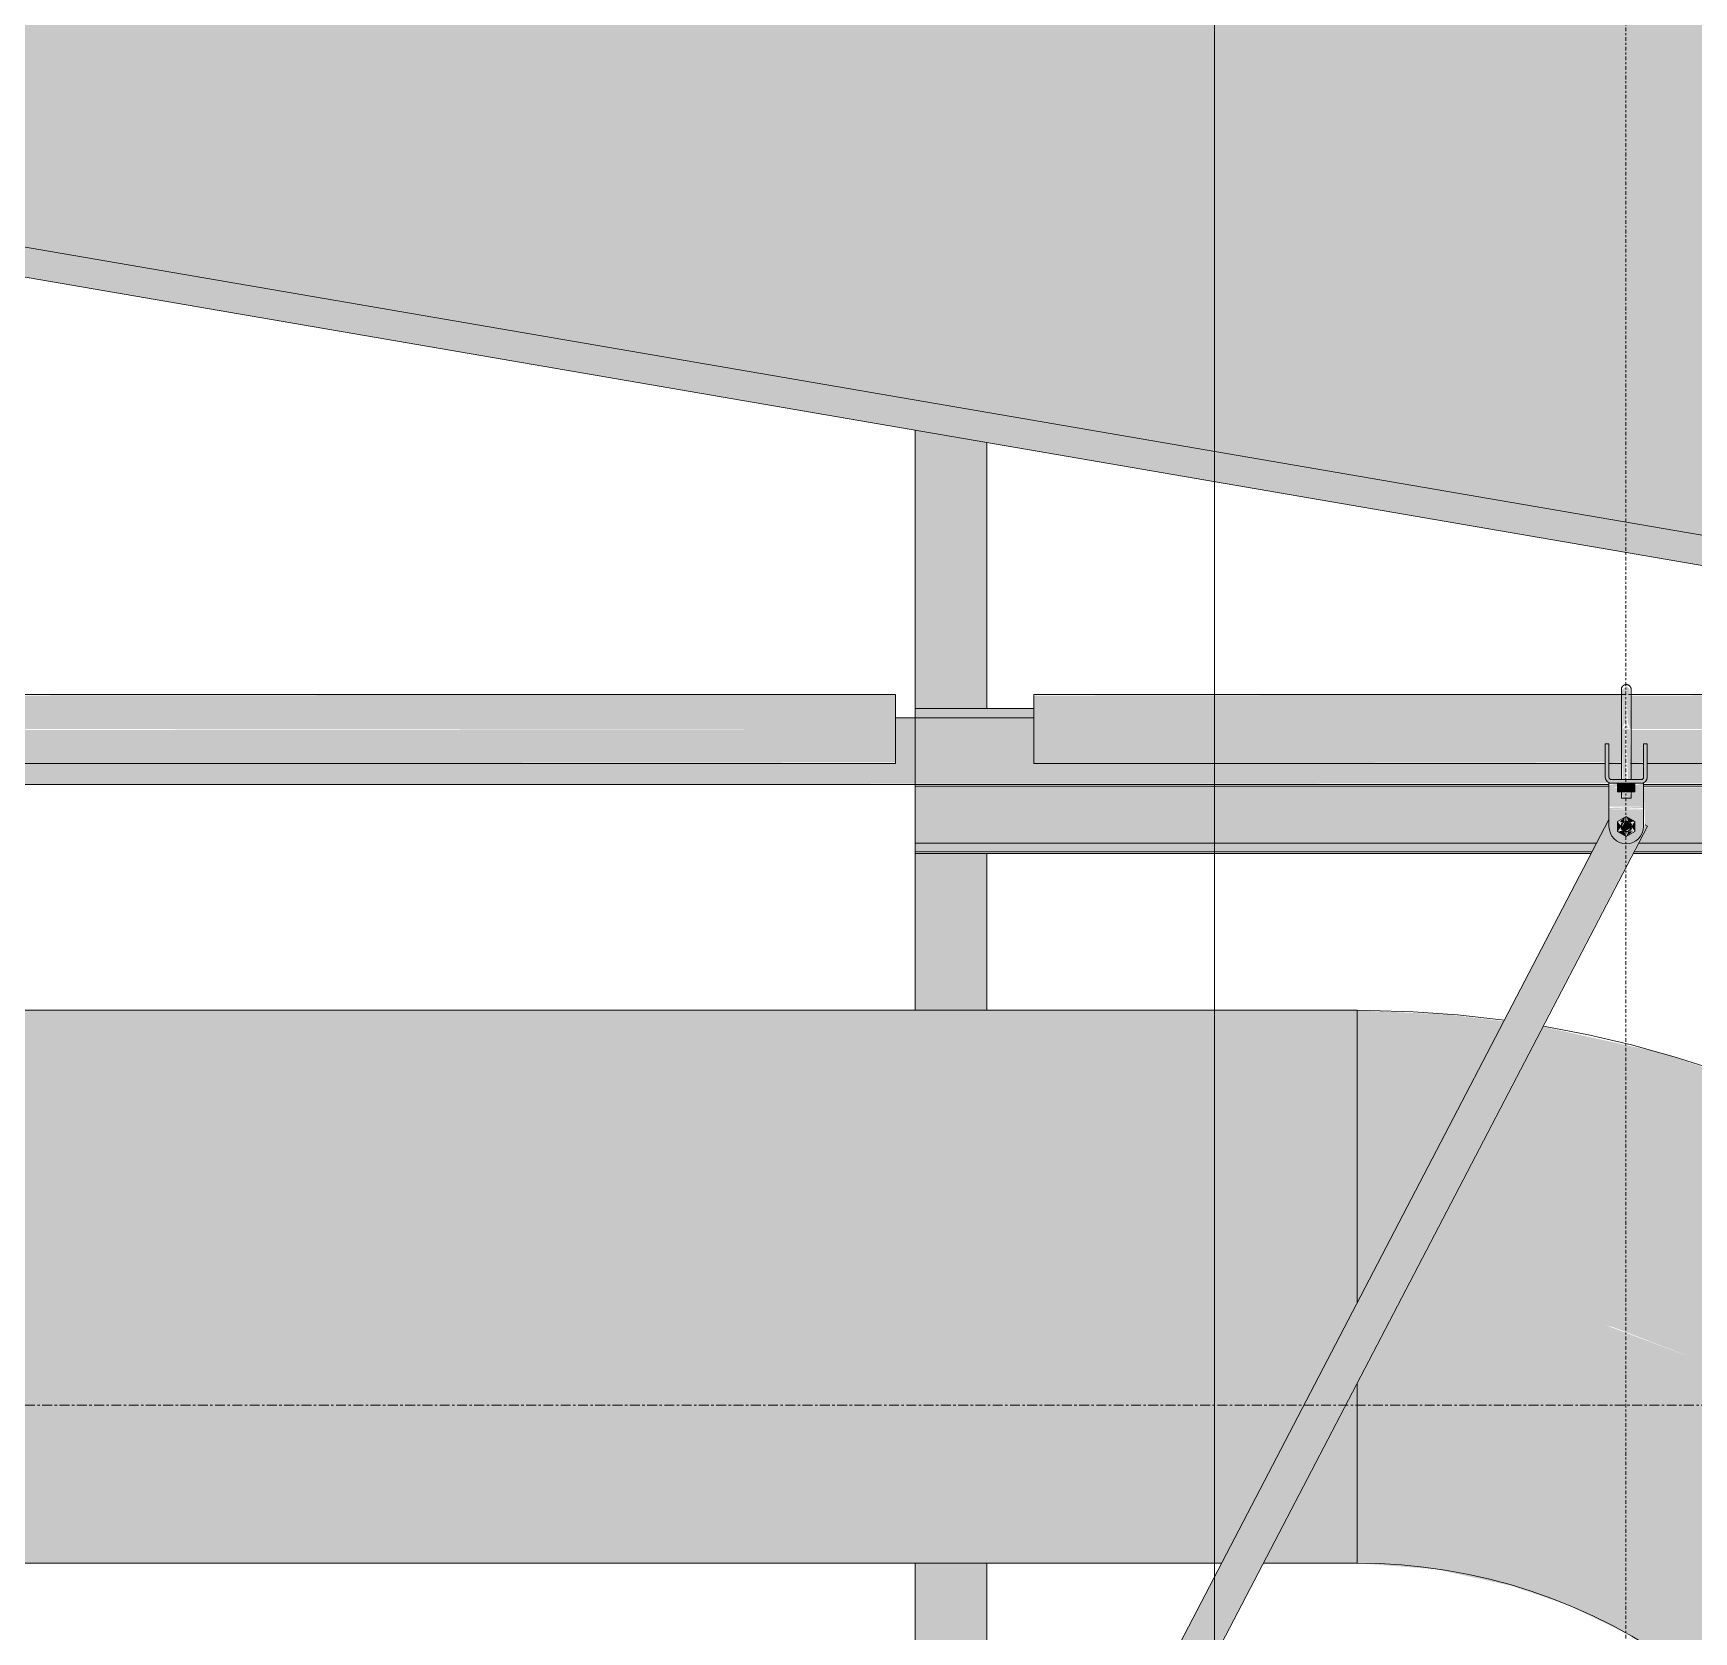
# Model space of a CAD drawing. Header units: inches. Extents: x 21380 to 98133, y -290 to 853.
# Drawn here: x 32544.5 to 32628.6, y 246.5 to 327.5 of the extents above; entities that cross this region are included whole.
import ezdxf

# ---------------------------------------------------------------- set-up
doc = ezdxf.new("R2010")
doc.units = ezdxf.units.IN
doc.header["$MEASUREMENT"] = 0
doc.linetypes.add('Dash Dot 3_16_', pattern=[0.3125, 0.1875, -0.0625, 0, -0.0625])
doc.linetypes.add('Grid Line 1_2_', pattern=[0.875, 0.5, -0.125, 0.125, -0.125])
for name, color, linetype, lineweight in [('A-ANNO-SYMB', 150, 'Continuous', 9), ('A-FLOR-LEVL', 51, 'Continuous', 9), ('A-GLAZ-CWMG', 51, 'Continuous', 9), ('A-WALL', 113, 'Continuous', 9), ('G-ANNO-SYMB', 111, 'Continuous', 9), ('M-HVAC-DUCT', 70, 'Continuous', 9), ('Q-SPCQ', 91, 'Continuous', 9), ('S-BEAM', 12, 'Continuous', 9)]:
    doc.layers.add(name, color=color, linetype=linetype, lineweight=lineweight)

# ---------------------------------------------------------------- blocks, each defined once
blk = doc.blocks.new('Basketball_Backstop-Performance_Sports_Systems-3103-Ceiling_Hung - 27_-0_ to 27_-11 7_8_-706978-Building Section - North_South looking East _ Fitness Center')
at = {"layer": 'Q-SPCQ'}
for points in [[(22269.461, 292.25), (22269.678, 292.733), (22269.678, 294.444), (22269.437, 294.188), (22269.469, 293.882), (22269.475, 292.733)], [(22269.894, 292.25), (22269.855, 294.264), (22269.678, 294.444), (22269.749, 292.575), (22269.856, 292.336)], [(22269.803, 288.312), (22270.553, 288.312), (22270.553, 289.253), (22270.115, 289.253), (22270.115, 289.062), (22269.919, 289.062), (22269.855, 288.75), (22269.436, 288.75), (22269.436, 289.062), (22269.24, 289.062), (22269.24, 289.253), (22268.803, 289.253), (22268.803, 288.312), (22269.796, 288.312)], [(22269.678, 289.062), (22269.678, 289.5), (22269.24, 289.5), (22269.24, 289.062)], [(22269.678, 289.062), (22270.115, 289.062), (22270.115, 289.5), (22269.678, 289.5)], [(22268.803, 288.184), (22270.553, 288.249), (22270.553, 288.312), (22268.803, 288.249)], [(22269.613, 287.071), (22269.919, 287.248), (22269.919, 287.377), (22269.743, 287.554), (22269.613, 287.554), (22269.436, 287.248)]]:
    blk.add_hatch(color=256, dxfattribs=at).paths.add_polyline_path(points, flags=0)
h = blk.add_hatch(color=256, dxfattribs=at)
h.paths.add_polyline_path([(22184.501, 292.25), (22184.803, 292.321), (22184.667, 292.477), (22184.553, 292.321)], flags=0)
h.paths.add_polyline_path([(22184.461, 292.25), (22184.501, 292.25), (22184.501, 292.339)], flags=0)
h.paths.add_polyline_path([(22136.678, 292.25), (22184.461, 292.25), (22184.437, 294), (22136.678, 293.94), (22136.678, 292.703)], flags=0)
h.paths.add_polyline_path([(22184.855, 292.25), (22184.856, 292.336), (22184.803, 292.392)], flags=0)
h.paths.add_polyline_path([(22184.894, 292.25), (22232.678, 292.25), (22232.678, 294), (22184.882, 293.94), (22184.888, 292.475)], flags=0)
h = blk.add_hatch(color=256, dxfattribs=at)
h.paths.add_polyline_path([(22269.501, 292.25), (22269.803, 292.321), (22269.667, 292.477), (22269.553, 292.321)], flags=0)
h.paths.add_polyline_path([(22269.461, 292.25), (22269.501, 292.25), (22269.5, 292.336)], flags=0)
h.paths.add_polyline_path([(22239.678, 292.25), (22269.461, 292.25), (22269.437, 294), (22239.678, 293.94), (22239.678, 292.703)], flags=0)
h.paths.add_polyline_path([(22269.855, 292.25), (22269.856, 292.336), (22269.805, 292.385)], flags=0)
h.paths.add_polyline_path([(22269.894, 292.25), (22299.678, 292.25), (22299.678, 294), (22269.882, 293.94), (22269.888, 292.475)], flags=0)
h = blk.add_hatch(color=256, dxfattribs=at)
h.paths.add_polyline_path([(22136.678, 290.5), (22183.615, 290.56), (22183.615, 291), (22183.803, 291), (22183.803, 290.5), (22184.436, 290.56), (22184.436, 292.25), (22136.678, 292.25), (22136.678, 290.56)], flags=0)
h.paths.add_polyline_path([(22185.74, 290.5), (22232.678, 290.56), (22232.678, 292.25), (22184.919, 292.194), (22184.919, 290.5), (22185.553, 290.56), (22185.553, 291), (22185.74, 291), (22185.74, 290.529)], flags=0)
h = blk.add_hatch(color=256, dxfattribs=at)
h.paths.add_polyline_path([(22239.678, 290.5), (22268.615, 290.56), (22268.615, 291), (22268.803, 291), (22268.803, 290.5), (22269.436, 290.56), (22269.436, 292.25), (22239.678, 292.25), (22239.678, 290.56)], flags=0)
h.paths.add_polyline_path([(22270.74, 290.5), (22299.678, 290.56), (22299.678, 292.25), (22269.919, 292.194), (22269.919, 290.5), (22270.553, 290.56), (22270.553, 291), (22270.74, 291), (22270.74, 290.529)], flags=0)
h = blk.add_hatch(color=256, dxfattribs=at)
h.paths.add_polyline_path([(22269.613, 288.75), (22269.678, 288.75), (22269.608, 289.062), (22269.436, 289.062), (22269.501, 288.75), (22269.553, 288.75)], flags=0)
h.paths.add_polyline_path([(22269.539, 289.687), (22269.678, 289.687), (22269.613, 292.25), (22269.436, 292.25), (22269.501, 289.687)], flags=0)
h = blk.add_hatch(color=256, dxfattribs=at)
h.paths.add_polyline_path([(22269.743, 288.75), (22269.919, 288.75), (22269.855, 289.062), (22269.678, 289.062), (22269.678, 288.75)], flags=0)
h.paths.add_polyline_path([(22269.817, 289.687), (22269.919, 289.687), (22269.855, 292.25), (22269.678, 292.25), (22269.759, 289.687), (22269.803, 289.687)], flags=0)
h = blk.add_hatch(color=256, dxfattribs=at)
h.paths.add_polyline_path([(22268.928, 289.5), (22270.428, 289.5), (22270.428, 289.687), (22268.928, 289.687)], flags=0)
h.paths.add_polyline_path([(22270.74, 289.812), (22270.74, 291), (22270.553, 291), (22270.553, 289.812)], flags=0)
h.paths.add_polyline_path([(22268.615, 289.812), (22268.803, 289.812), (22268.803, 291), (22268.615, 291)], flags=0)
h = blk.add_hatch(color=256, dxfattribs=at)
h.paths.add_polyline_path([(22270.553, 289.253), (22270.553, 289.489), (22270.115, 289.404), (22270.115, 289.253)], flags=0)
h.paths.add_polyline_path([(22269.026, 289.253), (22269.24, 289.335), (22269.24, 289.489), (22268.803, 289.404), (22268.803, 289.253)], flags=0)
h = blk.add_hatch(color=256, dxfattribs=at)
h.paths.add_polyline_path([(22191.6, 135.402), (22270.717, 287.347), (22270.553, 287.385), (22270.502, 287.034), (22270.254, 286.661), (22269.904, 286.467), (22269.434, 286.474), (22269.026, 286.737), (22268.829, 287.117), (22268.762, 287.584), (22190.554, 137.375), (22191.342, 137.345), (22191.734, 137.119), (22191.965, 136.695), (22191.96, 136.274), (22191.691, 135.848), (22191.342, 135.655), (22191.188, 135.616), (22191.572, 135.416)], flags=0)
h.paths.add_polyline_path([(22191.151, 136.223), (22191.337, 136.331), (22191.24, 136.75), (22191.043, 136.772), (22190.858, 136.607), (22190.858, 136.393), (22191.144, 136.228)], flags=0)
h.paths.add_polyline_path([(22191.18, 136.259), (22190.874, 136.5), (22190.916, 136.607), (22191.115, 136.741), (22191.217, 136.677), (22191.314, 136.393), (22191.188, 136.267)], flags=0)
h.paths.add_polyline_path([(22269.678, 287.031), (22269.877, 287.114), (22269.954, 287.348), (22269.847, 287.534), (22269.428, 287.438), (22269.406, 287.24), (22269.579, 287.051), (22269.649, 287.035)], flags=0)
h.paths.add_polyline_path([(22269.613, 287.071), (22269.479, 287.322), (22269.678, 287.554), (22269.818, 287.478), (22269.919, 287.313), (22269.877, 287.223), (22269.656, 287.096)], flags=0)
h = blk.add_hatch(color=256, dxfattribs=at)
h.paths.add_polyline_path([(22269.678, 286.438), (22270.115, 286.555), (22270.436, 286.875), (22270.553, 287.313), (22270.553, 288.184), (22268.803, 288.184), (22268.833, 287.086), (22269.059, 286.694), (22269.451, 286.467)], flags=0)
h.paths.add_polyline_path([(22269.678, 286.807), (22269.751, 287.041), (22269.616, 286.95)], flags=0)
h.paths.add_polyline_path([(22269.24, 287.565), (22269.428, 287.438), (22269.428, 287.543), (22269.348, 287.553)], flags=0)
h.paths.add_polyline_path([(22270.115, 287.565), (22269.919, 287.456), (22270.016, 287.432), (22270.089, 287.529)], flags=0)
h.paths.add_polyline_path([(22270.115, 287.06), (22269.928, 287.187), (22269.928, 287.082), (22269.999, 287.073)], flags=0)
h.paths.add_polyline_path([(22269.678, 286.807), (22269.24, 287.115), (22269.305, 287.603), (22269.678, 287.818), (22270.115, 287.565), (22270.042, 287.018), (22269.726, 286.835)], flags=0)
h.paths.add_polyline_path([(22269.24, 287.06), (22269.436, 287.169), (22269.333, 287.185), (22269.267, 287.096)], flags=0)
h.paths.add_polyline_path([(22269.571, 287.57), (22269.753, 287.644), (22269.678, 287.818), (22269.584, 287.6)], flags=0)
h = blk.add_hatch(color=256, dxfattribs=at)
h.paths.add_polyline_path([(22270.115, 287.06), (22270.115, 287.565), (22269.928, 287.313)], flags=0)
h.paths.add_polyline_path([(22269.678, 286.807), (22270.019, 287.071), (22269.792, 287.071), (22269.738, 286.946)], flags=0)
h.paths.add_polyline_path([(22269.24, 287.06), (22269.428, 287.313), (22269.24, 287.565)], flags=0)
h.paths.add_polyline_path([(22269.678, 286.807), (22269.553, 287.096), (22269.24, 287.06), (22269.613, 286.845)], flags=0)
h.paths.add_polyline_path([(22269.553, 287.529), (22269.613, 287.78), (22269.337, 287.554), (22269.436, 287.542)], flags=0)
h.paths.add_polyline_path([(22269.803, 287.529), (22270.115, 287.565), (22269.678, 287.818), (22269.792, 287.554)], flags=0)
for p, q in [((22232.678, 294), (22184.788, 294)), ((22232.678, 294), (22232.678, 292.25)), ((22269.618, 294), (22239.678, 294)), ((22239.678, 292.25), (22239.678, 294)), ((22299.678, 294), (22269.788, 294)), ((22232.678, 292.25), (22232.678, 290.5)), ((22239.678, 290.5), (22239.678, 292.25)), ((22269.428, 292.25), (22269.428, 289.687)), ((22269.928, 289.687), (22269.928, 292.25)), ((22268.803, 291.5), (22268.615, 291.5)), ((22268.615, 291), (22268.615, 291.5)), ((22268.615, 291.5), (22268.615, 291.369)), ((22268.803, 291.5), (22268.615, 291.5)), ((22268.615, 291.346), (22268.615, 291.003)), ((22268.615, 289.812), (22268.615, 291)), ((22268.803, 291.369), (22268.803, 291.5)), ((22268.803, 291.5), (22268.803, 291)), ((22268.803, 291.003), (22268.803, 291.346)), ((22268.803, 291), (22268.803, 289.812)), ((22270.74, 291.5), (22270.553, 291.5)), ((22270.553, 291), (22270.553, 291.5)), ((22270.553, 291.5), (22270.553, 291.369)), ((22270.74, 291.5), (22270.553, 291.5)), ((22270.553, 291.346), (22270.553, 291.003)), ((22270.553, 291), (22270.553, 289.812)), ((22270.74, 291.369), (22270.74, 291.5)), ((22270.74, 291.5), (22270.74, 291)), ((22270.74, 291.003), (22270.74, 291.346)), ((22270.74, 289.812), (22270.74, 291)), ((22185.74, 290.5), (22232.678, 290.5)), ((22239.678, 290.5), (22268.615, 290.5)), ((22268.803, 290.5), (22269.461, 290.5)), ((22269.428, 290.5), (22269.428, 289.687)), ((22269.894, 290.5), (22270.553, 290.5)), ((22269.928, 289.687), (22269.928, 290.5)), ((22270.74, 290.5), (22299.678, 290.5)), ((22268.928, 289.5), (22268.803, 289.5)), ((22268.803, 289.253), (22268.803, 289.5)), ((22268.803, 289.5), (22268.803, 289.489)), ((22268.803, 288.312), (22268.803, 289.253)), ((22270.428, 289.687), (22268.928, 289.687)), ((22268.928, 289.5), (22270.428, 289.5)), ((22269.24, 289.5), (22269.24, 289.062)), ((22269.428, 289.5), (22269.428, 288.75)), ((22269.678, 289.062), (22269.678, 289.5)), ((22269.928, 288.75), (22269.928, 289.5)), ((22270.115, 289.5), (22270.115, 289.062)), ((22270.553, 289.5), (22270.428, 289.5)), ((22270.553, 289.489), (22270.553, 289.5)), ((22270.553, 289.5), (22270.553, 289.253)), ((22270.553, 289.253), (22270.553, 288.312)), ((22269.678, 289.062), (22269.24, 289.062)), ((22269.678, 288.75), (22269.436, 288.75)), ((22270.115, 289.062), (22269.678, 289.062)), ((22269.919, 288.75), (22269.678, 288.75)), ((22268.803, 287.662), (22190.514, 137.375)), ((22268.803, 288.184), (22268.803, 288.312)), ((22268.803, 287.313), (22268.803, 288.184)), ((22269.678, 287.818), (22269.24, 287.565)), ((22269.24, 287.565), (22269.24, 287.06)), ((22270.115, 287.565), (22269.678, 287.818)), ((22270.115, 287.06), (22270.115, 287.565)), ((22270.553, 288.312), (22270.553, 288.184)), ((22270.553, 288.184), (22270.553, 287.313)), ((22191.6, 135.402), (22270.745, 287.332)), ((22269.24, 287.06), (22269.678, 286.807)), ((22269.678, 286.807), (22270.115, 287.06)), ((22270.634, 287.39), (22270.745, 287.332))]:
    blk.add_line(p, q, dxfattribs=at)
at = {"layer": 'Q-SPCQ', "flags": 128}
for points in [[(22269.428, 294.25), (22269.428, 294.26), (22269.429, 294.27), (22269.43, 294.28), (22269.431, 294.29), (22269.433, 294.3), (22269.435, 294.309), (22269.438, 294.319), (22269.441, 294.329), (22269.444, 294.338), (22269.448, 294.347), (22269.452, 294.356), (22269.456, 294.365), (22269.461, 294.374), (22269.466, 294.383), (22269.471, 294.391), (22269.477, 294.399), (22269.483, 294.407), (22269.49, 294.415), (22269.497, 294.422), (22269.504, 294.429), (22269.511, 294.436), (22269.519, 294.443), (22269.526, 294.449), (22269.534, 294.455), (22269.543, 294.46), (22269.551, 294.466), (22269.56, 294.47), (22269.569, 294.475), (22269.578, 294.479), (22269.587, 294.483), (22269.597, 294.486), (22269.606, 294.49), (22269.616, 294.492), (22269.626, 294.494), (22269.635, 294.496), (22269.645, 294.498), (22269.655, 294.499), (22269.665, 294.5), (22269.675, 294.5), (22269.678, 294.5)], [(22269.678, 294.5), (22269.688, 294.5), (22269.698, 294.499), (22269.708, 294.498), (22269.718, 294.497), (22269.727, 294.495), (22269.737, 294.493), (22269.747, 294.49), (22269.756, 294.487), (22269.766, 294.484), (22269.775, 294.48), (22269.784, 294.476), (22269.793, 294.472), (22269.802, 294.467), (22269.811, 294.462), (22269.819, 294.456), (22269.827, 294.451), (22269.835, 294.444), (22269.843, 294.438), (22269.85, 294.431), (22269.857, 294.424), (22269.864, 294.417), (22269.87, 294.409), (22269.877, 294.401), (22269.883, 294.393), (22269.888, 294.385), (22269.893, 294.377), (22269.898, 294.368), (22269.903, 294.359), (22269.907, 294.35), (22269.911, 294.341), (22269.914, 294.331), (22269.917, 294.322), (22269.92, 294.312), (22269.922, 294.302), (22269.924, 294.292), (22269.926, 294.283), (22269.927, 294.273), (22269.927, 294.263), (22269.928, 294.253), (22269.928, 294.25)], [(22269.428, 293.975), (22269.428, 294.014), (22269.428, 294.05), (22269.428, 294.084), (22269.428, 294.114), (22269.428, 294.142), (22269.428, 294.166), (22269.428, 294.187), (22269.428, 294.206), (22269.428, 294.221), (22269.428, 294.233), (22269.428, 294.242), (22269.428, 294.247), (22269.428, 294.25)], [(22269.428, 294.25), (22269.428, 294.248), (22269.428, 294.244), (22269.428, 294.236), (22269.428, 294.224), (22269.428, 294.21), (22269.428, 294.193), (22269.428, 294.172), (22269.428, 294.148), (22269.428, 294.122), (22269.428, 294.092), (22269.428, 294.06), (22269.428, 294.024), (22269.428, 293.986), (22269.428, 293.945), (22269.428, 293.901), (22269.428, 293.854), (22269.428, 293.805), (22269.428, 293.754), (22269.428, 293.7), (22269.428, 293.643), (22269.428, 293.585), (22269.428, 293.524), (22269.428, 293.462), (22269.428, 293.397), (22269.428, 293.331), (22269.428, 293.262), (22269.428, 293.193), (22269.428, 293.121), (22269.428, 293.049), (22269.428, 292.975), (22269.428, 292.9), (22269.428, 292.823), (22269.428, 292.746), (22269.428, 292.668), (22269.428, 292.59), (22269.428, 292.511), (22269.428, 292.431), (22269.428, 292.352), (22269.428, 292.272), (22269.428, 292.25)], [(22269.928, 292.25), (22269.928, 292.33), (22269.928, 292.41), (22269.928, 292.489), (22269.928, 292.569), (22269.928, 292.647), (22269.928, 292.725), (22269.928, 292.803), (22269.928, 292.879), (22269.928, 292.955), (22269.928, 293.029), (22269.928, 293.102), (22269.928, 293.174), (22269.928, 293.244), (22269.928, 293.312), (22269.928, 293.379), (22269.928, 293.444), (22269.928, 293.508), (22269.928, 293.569), (22269.928, 293.628), (22269.928, 293.685), (22269.928, 293.739), (22269.928, 293.791), (22269.928, 293.841), (22269.928, 293.888), (22269.928, 293.933), (22269.928, 293.975), (22269.928, 294.014), (22269.928, 294.05), (22269.928, 294.084), (22269.928, 294.114), (22269.928, 294.142), (22269.928, 294.166), (22269.928, 294.187), (22269.928, 294.206), (22269.928, 294.221), (22269.928, 294.233), (22269.928, 294.242), (22269.928, 294.247), (22269.928, 294.25)], [(22269.928, 294.25), (22269.928, 294.248), (22269.928, 294.244), (22269.928, 294.236), (22269.928, 294.224), (22269.928, 294.21), (22269.928, 294.193), (22269.928, 294.172), (22269.928, 294.148), (22269.928, 294.122), (22269.928, 294.092), (22269.928, 294.06), (22269.928, 294.024), (22269.928, 293.986)]]:
    blk.add_lwpolyline(points, dxfattribs=at)
at = {"layer": 'Q-SPCQ'}
for centre, radius, start, end in [((22268.928, 289.812), 0.312, 180, 270), ((22268.928, 289.812), 0.125, 180, 270), ((22270.428, 289.812), 0.313, 270, 0), ((22270.428, 289.812), 0.125, 270, 0), ((22269.678, 287.313), 0.25, 0, 180), ((22269.678, 287.313), 0.281, 75, 105), ((22269.678, 287.313), 0.25, 75, 105), ((22269.678, 287.313), 0.875, 180, 0), ((22269.678, 287.313), 0.281, 135, 165), ((22269.678, 287.313), 0.281, 195, 225), ((22269.678, 287.313), 0.25, 120, 180), ((22269.678, 287.313), 0.25, 180, 195), ((22269.678, 287.313), 0.25, 180, 0), ((22269.678, 287.313), 0.281, 255, 285), ((22269.678, 287.313), 0.25, 255, 330), ((22269.678, 287.313), 0.281, 15, 45), ((22269.678, 287.313), 0.281, 315, 345), ((22269.678, 287.313), 0.25, 0, 15), ((22269.678, 287.313), 0.25, 345, 0)]:
    blk.add_arc(centre, radius, start, end, dxfattribs=at)
blk = doc.blocks.new('Rectangular Mullion - Profile_Polycarbonate_right-1189761-Building Section - North_South looking East _ Fitness Center')
at = {"layer": 'A-GLAZ-CWMG'}
h = blk.add_hatch(color=256, dxfattribs=at)
h.paths.add_polyline_path([(22233.678, 1), (22237.3, 1), (22237.3, 4), (22233.678, 4)], flags=0)
h.paths.add_polyline_path([(22233.678, 28.5), (22237.3, 28.571), (22237.3, 31.5), (22233.678, 31.5), (22233.678, 30.841)], flags=0)
h.paths.add_polyline_path([(22237.3, 32.5), (22237.3, 34.875), (22233.678, 34.874), (22233.678, 32.5), (22236.917, 32.5)], flags=0)
h.paths.add_polyline_path([(22236.96, 37.119), (22237.3, 37.125), (22237.3, 47.698), (22233.678, 47.698), (22233.678, 37.125), (22236.308, 37.12)], flags=0)
h.paths.add_polyline_path([(22237.3, 55.052), (22237.3, 96.323), (22233.678, 96.323), (22233.678, 55.052)], flags=0)
h.paths.add_polyline_path([(22237.3, 103.677), (22237.3, 141.19), (22233.678, 141.19), (22233.678, 103.677)], flags=0)
h.paths.add_polyline_path([(22237.3, 148.545), (22237.3, 189.44), (22233.678, 189.44), (22233.678, 148.545)], flags=0)
h.paths.add_polyline_path([(22233.678, 196.795), (22237.3, 196.795), (22237.3, 223.129), (22233.678, 216.176)], flags=0)
h.paths.add_polyline_path([(22233.678, 220.234), (22237.3, 227.187), (22237.3, 237.69), (22233.678, 237.69), (22233.678, 232.745)], flags=0)
h.paths.add_polyline_path([(22233.678, 245.045), (22237.3, 245.045), (22237.3, 250), (22233.678, 250)], flags=0)
h.paths.add_polyline_path([(22237.3, 278), (22237.3, 285.94), (22233.678, 285.94), (22233.678, 278)], flags=0)
h.paths.add_polyline_path([(22233.678, 293.295), (22237.3, 293.295), (22237.3, 306.761), (22233.678, 307.384), (22233.678, 296.237)], flags=0)
for p, q in [((22237.3, 293.295), (22237.3, 306.761)), ((22237.3, 278), (22237.3, 285.94)), ((22237.3, 245.045), (22237.3, 250))]:
    blk.add_line(p, q, dxfattribs=at)
blk = doc.blocks.new('columns and girder2 - one-1334686-Building Section - North_South looking East _ Fitness Center')
at = {"layer": 'S-BEAM'}
h = blk.add_hatch(color=256, dxfattribs=at)
h.paths.add_polyline_path([(22306.553, 294.855), (22306.553, 296.377), (22142.858, 324.521), (22023.341, 317.621), (22023.279, 316.133), (22143.142, 322.95), (22298.077, 296.312)], flags=0)
h.paths.add_polyline_path([(22020.275, 316.091), (22020.338, 317.59), (21599.745, 328.153), (21599.683, 326.66), (22020.182, 316.094)], flags=0)
h.paths.add_polyline_path([(21596.69, 326.887), (21596.753, 328.392), (21362.992, 359.017), (21190.803, 334.44), (21190.803, 332.925), (21363.001, 357.503), (21596.591, 326.9)], flags=0)
h.paths.add_polyline_path([(22359.553, 334.508), (22359.553, 335.681), (22356.235, 335.819), (22356.165, 335.651), (22356.165, 334.649)], flags=0)
h.paths.add_polyline_path([(22355.93, 334.659), (22355.854, 335.835), (22309.553, 337.764), (22309.553, 336.591), (22348.412, 334.972)], flags=0)
h.paths.add_polyline_path([(22306.553, 336.716), (22306.553, 337.889), (22024.672, 349.553), (22024.689, 348.461), (22259.343, 338.683)], flags=0)
h.paths.add_polyline_path([(22021.629, 348.588), (22021.678, 349.759), (21601.375, 367.271), (21601.327, 366.101), (22020.182, 348.649)], flags=0)
h.paths.add_polyline_path([(21598.329, 366.226), (21598.378, 367.396), (21190.803, 384.379), (21190.803, 383.207), (21596.591, 366.299)], flags=0)
h.paths.add_polyline_path([(21187.803, 383.332), (21187.803, 384.504), (21135.053, 386.701), (21135.053, 387.03), (21134.303, 387.061), (21134.303, 385.561), (21174.798, 383.874)], flags=0)
h = blk.add_hatch(color=256, dxfattribs=at)
h.paths.add_polyline_path([(21137.178, 0), (21148.045, 0), (21187.803, 330.476), (21187.803, 333.226), (21135.803, 333.226), (21135.803, 144), (21137.178, 144), (21137.178, 17.849)], flags=0)
h.paths.add_polyline_path([(22356.313, 0), (22358.053, 0), (22358.053, 116.82), (22357.658, 116.82), (22357.658, 134.82), (22358.053, 134.82), (22358.053, 295.119), (22309.553, 295.119), (22309.553, 292.369), (22349.364, 0), (22350.849, 0)], flags=0)
h.paths.add_polyline_path([(22309.553, 296.119), (22358.053, 296.119), (22358.053, 324.326), (22354.043, 324.326), (22354.043, 324.676), (22355.405, 324.676), (22355.807, 324.903), (22355.93, 325.201), (22355.93, 334.659), (22309.553, 336.591), (22309.553, 296.328)], flags=0)
h.paths.add_polyline_path([(22306.553, 296.377), (22306.553, 336.716), (22024.627, 348.464), (22023.342, 317.639), (22143.142, 324.472), (22298.077, 297.834)], flags=0)
h.paths.add_polyline_path([(22020.338, 317.59), (22021.629, 348.588), (21601.327, 366.101), (21599.746, 328.159), (22020.182, 317.594)], flags=0)
h.paths.add_polyline_path([(22356.69, 324.676), (22358.053, 324.676), (22358.053, 334.57), (22356.165, 334.617), (22356.24, 325.022), (22356.319, 324.83)], flags=0)
h.paths.add_polyline_path([(21596.753, 328.392), (21598.329, 366.226), (21190.803, 383.207), (21190.803, 334.44), (21363.001, 359.016), (21596.591, 328.413)], flags=0)
h.paths.add_polyline_path([(21174.798, 334.226), (21187.803, 334.226), (21187.803, 383.332), (21135.803, 385.499), (21135.803, 334.226), (21136.064, 334.226)], flags=0)
for p, q in [((22306.553, 296.377), (22142.858, 324.521)), ((22142.772, 323.013), (22306.553, 294.855))]:
    blk.add_line(p, q, dxfattribs=at)
blk = doc.blocks.new('Girt_Z - 10_D-1223976-Building Section - North_South looking East _ Fitness Center')
at = {"layer": 'S-BEAM'}
h = blk.add_hatch(color=256, dxfattribs=at)
h.paths.add_polyline_path([(22113.803, 289.438), (22183.928, 289.5), (22183.928, 289.687), (22184.436, 289.687), (22184.436, 290.5), (22183.803, 290.5), (22183.803, 289.812), (22183.615, 289.812), (22183.615, 290.5), (22136.678, 290.56), (22136.678, 292.813), (22113.803, 292.813), (22113.803, 291.353)], flags=0)
h.paths.add_polyline_path([(22185.428, 289.438), (22268.928, 289.5), (22268.928, 289.687), (22269.436, 289.687), (22269.436, 290.5), (22268.803, 290.5), (22268.803, 289.812), (22268.615, 289.812), (22268.615, 290.5), (22239.678, 290.56), (22239.678, 292.813), (22232.678, 292.813), (22232.678, 290.5), (22185.74, 290.5), (22185.74, 289.812), (22185.553, 289.812), (22185.553, 290.5), (22184.919, 290.5), (22184.919, 289.687), (22185.428, 289.687), (22185.428, 289.5)], flags=0)
h.paths.add_polyline_path([(22308.438, 289.438), (22308.039, 292.369), (22306.553, 292.369), (22306.553, 292.813), (22299.678, 292.813), (22299.678, 290.5), (22270.74, 290.5), (22270.74, 289.812), (22270.553, 289.812), (22270.553, 290.5), (22269.919, 290.5), (22269.919, 289.687), (22270.428, 289.687), (22270.428, 289.5), (22308.039, 289.438)], flags=0)
h = blk.add_hatch(color=256, dxfattribs=at)
h.paths.add_polyline_path([(22306.553, 292.813), (22306.553, 293.295), (22299.678, 293.295), (22299.678, 292.813)], flags=0)
h.paths.add_polyline_path([(22239.678, 292.813), (22239.678, 293.295), (22233.678, 293.295), (22233.678, 292.813), (22235.134, 292.813)], flags=0)
h = blk.add_hatch(color=256, dxfattribs=at)
h.paths.add_polyline_path([(22308.842, 286.473), (22308.448, 289.362), (22270.553, 289.291), (22270.634, 287.39), (22270.717, 287.278), (22270.329, 286.473), (22308.039, 286.473)], flags=0)
h.paths.add_polyline_path([(22233.678, 286.473), (22268.183, 286.473), (22268.803, 287.662), (22268.803, 289.362), (22233.678, 289.362)], flags=0)
h = blk.add_hatch(color=256, dxfattribs=at)
h.paths.add_polyline_path([(22308.903, 286.024), (22308.842, 286.473), (22270.295, 286.469), (22270.129, 286.024), (22308.039, 286.024)], flags=0)
h.paths.add_polyline_path([(22239.976, 286.024), (22267.949, 286.024), (22268.183, 286.473), (22233.678, 286.469), (22233.678, 286.024)], flags=0)
for p, q in [((22232.678, 292.813), (22239.678, 292.813)), ((22233.678, 293.295), (22239.678, 293.295)), ((22185.415, 289.438), (22268.803, 289.438)), ((22233.678, 289.362), (22268.803, 289.362)), ((22270.553, 289.438), (22308.438, 289.438)), ((22270.553, 289.362), (22308.448, 289.362)), ((22233.678, 286.473), (22268.183, 286.473)), ((22233.678, 286.024), (22267.949, 286.024)), ((22233.678, 285.94), (22267.906, 285.94)), ((22270.02, 285.94), (22308.914, 285.94)), ((22270.063, 286.024), (22308.903, 286.024)), ((22270.298, 286.473), (22308.842, 286.473))]:
    blk.add_line(p, q, dxfattribs=at)
blk = doc.blocks.new('Round Elbow - 1_5 D-870650-Building Section - North_South looking East _ Fitness Center')
at = {"layer": 'M-HVAC-DUCT'}
h = blk.add_hatch(color=256, dxfattribs=at)
h.paths.add_polyline_path([(22311.053, 222), (22312.053, 222), (22311.717, 227.861), (22311.053, 232.437), (22311.053, 222.496)], flags=0)
h.paths.add_polyline_path([(22279.053, 257.074), (22279.053, 264), (22279.369, 267.051), (22280.204, 269.872), (22281.196, 272.028), (22280.499, 272.357), (22276.282, 274.218), (22271.378, 275.862), (22265.452, 277.171), (22258.523, 263.871), (22260.443, 263.77), (22264.785, 263.082), (22269.032, 261.944), (22273.136, 260.369), (22277.053, 258.373), (22278.913, 257.165)], flags=0)
h.paths.add_polyline_path([(22256.465, 263.978), (22263.481, 277.446), (22260.642, 277.788), (22256.053, 278), (22256.053, 264)], flags=0)
h = blk.add_hatch(color=256, dxfattribs=at)
h.paths.add_polyline_path([(22279.053, 237.869), (22279.053, 257.074), (22277.053, 258.373), (22273.136, 260.369), (22268.641, 262.049), (22264.785, 263.082), (22260.443, 263.77), (22258.523, 263.871), (22256.053, 259.128), (22256.053, 250), (22260.078, 249.687), (22263.903, 248.841), (22266.81, 247.848), (22270.053, 246.249), (22273.098, 244.214), (22276.071, 241.549), (22278.267, 239.045), (22278.822, 238.214)], flags=0)
h.paths.add_polyline_path([(22256.053, 263.186), (22256.465, 263.978), (22256.053, 264)], flags=0)
for p, q in [((22256.053, 264), (22256.053, 278)), ((22256.053, 263.183), (22256.053, 264)), ((22256.053, 250), (22256.053, 259.125)), ((22312.053, 222), (22311.078, 222))]:
    blk.add_line(p, q, dxfattribs=at)
at = {"layer": 'M-HVAC-DUCT', "flags": 128}
for points in [[(22263.508, 277.499), (22263.357, 277.522), (22261.13, 277.769), (22258.896, 277.928), (22256.657, 277.997), (22256.053, 278)], [(22281.21, 272.019), (22280.451, 272.406), (22278.416, 273.341), (22276.345, 274.194), (22274.241, 274.964), (22272.109, 275.649), (22269.951, 276.248), (22267.77, 276.76), (22265.571, 277.185), (22265.467, 277.201)], [(22256.053, 250), (22257.173, 249.978), (22258.29, 249.91), (22259.405, 249.799), (22260.514, 249.642), (22261.616, 249.442), (22262.708, 249.197), (22263.791, 248.91), (22264.861, 248.579), (22265.916, 248.205), (22266.957, 247.79), (22267.979, 247.333), (22268.983, 246.836), (22269.965, 246.299), (22270.926, 245.723), (22271.863, 245.109), (22272.774, 244.459), (22273.659, 243.772), (22274.516, 243.051), (22275.343, 242.295), (22276.139, 241.508), (22276.903, 240.689), (22277.633, 239.84), (22278.33, 238.963), (22278.99, 238.059), (22279.053, 237.965)], [(22312.053, 222), (22312.008, 224.239), (22311.874, 226.475), (22311.65, 228.704), (22311.338, 230.922), (22311.053, 232.487)]]:
    blk.add_lwpolyline(points, dxfattribs=at)

msp = doc.modelspace()

# ---------------------------------------------------------------- hatches: boundary and pattern name
at = {"layer": 'M-HVAC-DUCT', "lineweight": 5}
h = msp.add_hatch(color=256, dxfattribs=at)
h.paths.add_polyline_path([(32611.545, 264), (32611.545, 278), (32541.538, 278), (32541.139, 264), (32595.468, 264)], flags=0)
h.paths.add_polyline_path([(32533.857, 264), (32533.857, 278), (32530.339, 277.923), (32530.105, 277.559), (32529.607, 277.126), (32528.822, 276.895), (32528.344, 276.918), (32528.128, 276.955), (32527.644, 277.074), (32518.134, 264), (32527.684, 264)], flags=0)
h.paths.add_polyline_path([(32517.748, 264), (32527.451, 277.34), (32527.137, 277.689), (32526.859, 278), (32389.264, 278), (32407.79, 264), (32499.147, 264)], flags=0)
h.paths.add_polyline_path([(32407.375, 264), (32388.85, 278), (32111.058, 278), (32106.593, 264), (32385.245, 264)], flags=0)
h.paths.add_polyline_path([(32103.322, 264), (32107.786, 278), (32070.862, 278), (32070.862, 264), (32072.562, 264)], flags=0)
h.paths.add_polyline_path([(32064.237, 264), (32064.237, 278), (32027.314, 278), (32031.778, 264), (32062.879, 264)], flags=0)
h.paths.add_polyline_path([(32028.507, 264), (32024.042, 278), (31746.188, 277.96), (31727.715, 264), (32025.958, 264)], flags=0)
h.paths.add_polyline_path([(31727.3, 264), (31745.826, 278), (31608.099, 277.945), (31607.952, 277.689), (31607.638, 277.34), (31617.342, 264), (31723.959, 264)], flags=0)
h.paths.add_polyline_path([(31616.956, 264), (31607.357, 277.126), (31606.56, 276.886), (31606.157, 276.904), (31605.794, 276.997), (31605.337, 277.234), (31605.014, 277.528), (31604.75, 277.923), (31604.609, 278), (31601.232, 277.989), (31601.232, 264), (31607.757, 264)], flags=0)
h.paths.add_polyline_path([(31593.723, 264), (31593.951, 264), (31593.468, 278), (31547.42, 278), (31547.42, 264), (31593.468, 264)], flags=0)
h = msp.add_hatch(color=256, dxfattribs=at)
h.paths.add_polyline_path([(32382.432, 250), (32425.9, 250), (32407.375, 264), (32106.593, 264), (32102.128, 250), (32304.965, 250)], flags=0)
h.paths.add_polyline_path([(31601.232, 250), (31627.124, 250.02), (31616.956, 264), (31601.232, 264), (31601.232, 250.011)], flags=0)
h.paths.add_polyline_path([(31547.42, 250), (31594.351, 250.009), (31593.951, 264), (31547.42, 264), (31547.42, 250.213)], flags=0)
h.paths.add_polyline_path([(31646.491, 250), (31708.818, 250.032), (31727.3, 264), (31617.342, 264), (31627.526, 250), (31636.808, 250)], flags=0)
h.paths.add_polyline_path([(32426.315, 250), (32507.564, 250), (32517.748, 264), (32407.79, 264), (32426.082, 250.176)], flags=0)
h.paths.add_polyline_path([(32098.857, 250), (32103.322, 264), (32070.862, 264), (32070.862, 250), (32072.562, 250)], flags=0)
h.paths.add_polyline_path([(31709.189, 250), (32032.972, 250), (32028.507, 264), (31727.715, 264), (31709.232, 250.032)], flags=0)
h.paths.add_polyline_path([(32507.951, 250), (32533.857, 250), (32533.857, 264), (32518.134, 264), (32508.09, 250.192)], flags=0)
h.paths.add_polyline_path([(32604.676, 250), (32611.545, 263.186), (32611.545, 264), (32541.139, 264), (32540.739, 250), (32595.468, 250)], flags=0)
h.paths.add_polyline_path([(32064.237, 250), (32064.237, 264), (32031.778, 264), (32036.243, 250), (32062.879, 250)], flags=0)
h.paths.add_polyline_path([(32611.545, 250), (32611.545, 259.128), (32606.79, 250)], flags=0)

# ---------------------------------------------------------------- linework, layer by layer
at = {"layer": 'A-ANNO-SYMB', "linetype": 'Dash Dot 3_16_'}
msp.add_line((32625.143, 367.755), (32625.143, -47.046), dxfattribs=at)
at = {"layer": 'A-FLOR-LEVL', "linetype": 'Grid Line 1_2_'}
msp.add_line((30717.093, 258), (34081.647, 258), dxfattribs=at)
at = {"layer": 'A-WALL'}
for p, q in [((32589.17, 278), (32589.17, 307.384)), ((32589.17, 220.234), (32589.17, 250))]:
    msp.add_line(p, q, dxfattribs=at)
at = {"layer": 'G-ANNO-SYMB'}
msp.add_line((32604.325, 545.157), (32604.325, -79.661), dxfattribs=at)
at = {"layer": 'M-HVAC-DUCT'}
for p, q in [((32611.545, 278), (32541.538, 278)), ((32611.545, 278), (32611.545, 263.183)), ((32611.545, 259.125), (32611.545, 250)), ((32540.739, 250), (32604.676, 250)), ((32606.79, 250), (32611.545, 250))]:
    msp.add_line(p, q, dxfattribs=at)

# ---------------------------------------------------------------- block references
at = {"layer": 'A-GLAZ-CWMG'}
msp.add_blockref('Rectangular Mullion - Profile_Polycarbonate_right-1189761-Building Section - North_South looking East _ Fitness Center', (10355.492, 0), dxfattribs=at)
at = {"layer": 'M-HVAC-DUCT'}
msp.add_blockref('Round Elbow - 1_5 D-870650-Building Section - North_South looking East _ Fitness Center', (10355.492, 0), dxfattribs=at)
at = {"layer": 'Q-SPCQ'}
msp.add_blockref('Basketball_Backstop-Performance_Sports_Systems-3103-Ceiling_Hung - 27_-0_ to 27_-11 7_8_-706978-Building Section - North_South looking East _ Fitness Center', (10355.492, 0), dxfattribs=at)
at = {"layer": 'S-BEAM'}
for name in ['columns and girder2 - one-1334686-Building Section - North_South looking East _ Fitness Center', 'Girt_Z - 10_D-1223976-Building Section - North_South looking East _ Fitness Center']:
    msp.add_blockref(name, (10355.492, 0), dxfattribs=at)

doc.saveas('drawing.dxf')
